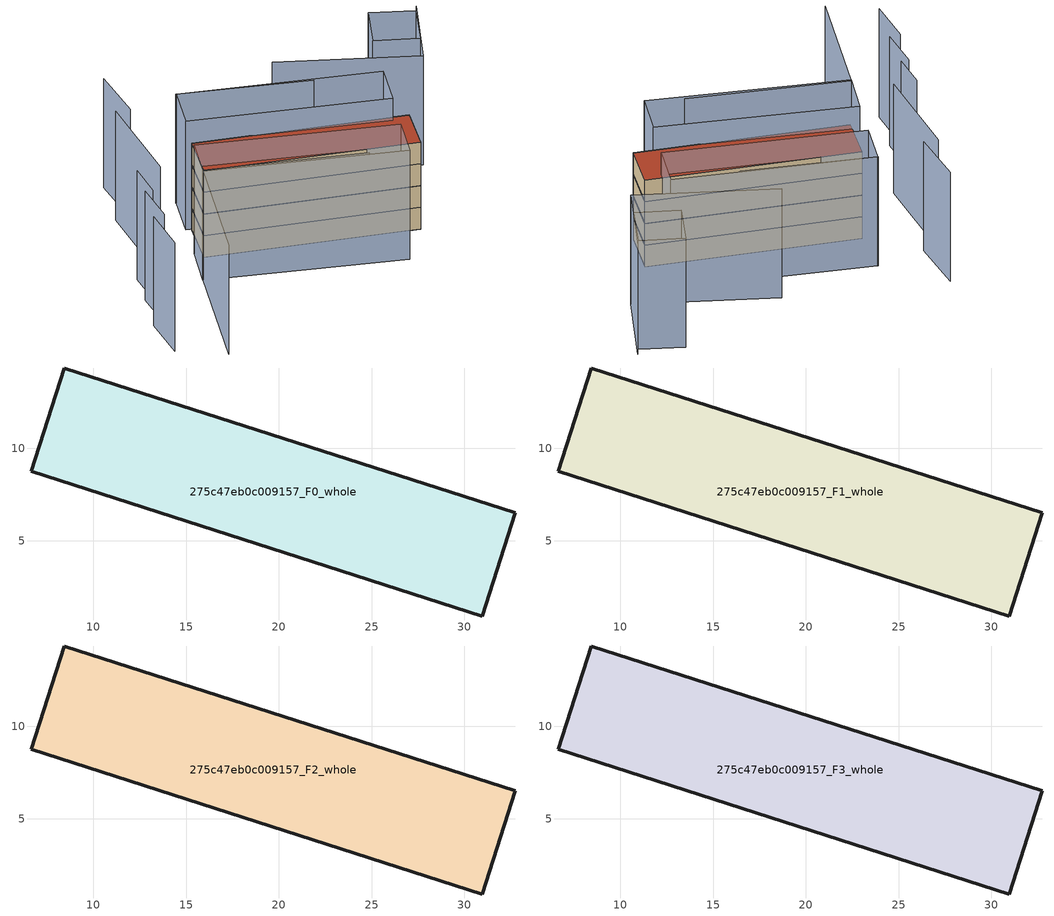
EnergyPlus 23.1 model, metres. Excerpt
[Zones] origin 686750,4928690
275c47eb0c009157_F0_whole
 floor ground (EU_floor_Construction): 30.97,0.95 32.76,6.51 8.42,14.33 6.64,8.75 z0
 wall outside (EU_wall_Construction): 6.64,8.75 8.42,14.33 32.76,6.51 30.97,0.95 6.64,8.75 z0:3
275c47eb0c009157_F1_whole
 floor to 275c47eb0c009157_F0_whole (EU_floor_Construction): 30.97,0.95 32.75,6.51 8.42,14.33 6.63,8.75 z3
 wall outside (EU_wall_Construction): 6.64,8.75 8.42,14.33 32.76,6.51 30.97,0.95 6.64,8.75 z3:6
275c47eb0c009157_F2_whole
 floor to 275c47eb0c009157_F1_whole (EU_floor_Construction): 30.97,0.95 32.75,6.51 8.42,14.33 6.63,8.75 z6
 wall outside (EU_wall_Construction): 6.64,8.75 8.42,14.33 32.76,6.51 30.97,0.95 6.64,8.75 z6:9
275c47eb0c009157_F3_whole
 floor to 275c47eb0c009157_F2_whole (EU_floor_Construction): 30.97,0.95 32.75,6.51 8.42,14.33 6.63,8.75 z9
 wall outside (EU_wall_Construction): 6.64,8.75 8.42,14.33 32.76,6.51 30.97,0.95 6.64,8.75 z9:12
 roof outside (EU_roof_Construction): 32.76,6.51 30.97,0.95 6.64,8.75 8.42,14.33 z12
shading: -1.12,-9.72 4.3,5.01 / 4.3,5.01 22.51,-1.69 / -5.46,-0.32 -6.15,-6.05 / -3.6,4.68 -4.21,-0.48 / -2.2,8.77 -2.72,4.49 / 2,20.55 0.48,8.14 / 4.29,27.03 3.62,20.07 / 42.68,21.4 38.08,12.19 / 38.08,12.19 22.55,19.96 / 24.76,14.38 9.7,20.04 / 6.12,9.98 28.64,1.49 / 28.64,1.49 26.71,-3.64 / 26.71,-3.64 4.19,4.85 / 4.19,4.85 6.12,9.98 / 9.77,20.01 32.51,11.81 / 32.51,11.81 30.6,6.51 / 30.6,6.51 7.86,14.71 / 7.86,14.71 9.77,20.01 / 42.13,20.64 39.63,15.48 / 39.63,15.48 34.71,17.86 / 34.71,17.86 37.21,23.02 / 37.21,23.02 42.13,20.64 z0:15
[Building]
EU S2 Campaign: North Axis=0; Terrain=City; Solar Distribution=FullExterior
[Site:Location]
Bologna: Latitude=44.5; Longitude=11.25; Time Zone=1; Elevation=37
[SizingPeriod:WeatherFileDays]
AnnualSizingPeriod: Begin Month=1; Begin Day of Month=1; End Month=12; End Day of Month=31; Day of Week for Start Day=Monday; Use Weather File Daylight Saving Period=No; Use Weather File Rain and Snow Indicators=No
[MATERIAL]
EU_InternalMass_Material: Roughness=MediumRough; Thickness=0.1; Conductivity=1; Density=1800; Specific Heat=900; Thermal Absorptance=0.9; Solar Absorptance=0.7; Visible Absorptance=0.7
[MATERIAL:NOMASS] Roughness=MediumRough; Thermal Absorptance=0.9; Solar Absorptance=0.7; Visible Absorptance=0.7
Name | Thermal Resistance
EU_wall_NoMass | 0.937881
EU_roof_NoMass | 0.548572
EU_floor_NoMass | 0.71348
[CONSTRUCTION]
EU_wall_Construction: EU_wall_NoMass
EU_roof_Construction: EU_roof_NoMass
EU_floor_Construction: EU_floor_NoMass
EU_InternalMass_Construction: EU_InternalMass_Material
[ZONE] Type=1; Multiplier=1; Ceiling Height=autocalculate; Floor Area=autocalculate; Part of Total Floor Area=Yes
Name | Volume
275c47eb0c009157_F0_whole | 448.265
275c47eb0c009157_F1_whole; 275c47eb0c009157_F2_whole; 275c47eb0c009157_F3_whole | 448.264
[INTERNALMASS] Construction=EU_InternalMass_Construction; Surface Area=149.421
Name | Zone or ZoneList
275c47eb0c009157_F0_whole_EU_InternalMass | 275c47eb0c009157_F0_whole
275c47eb0c009157_F1_whole_EU_InternalMass | 275c47eb0c009157_F1_whole
275c47eb0c009157_F2_whole_EU_InternalMass | 275c47eb0c009157_F2_whole
275c47eb0c009157_F3_whole_EU_InternalMass | 275c47eb0c009157_F3_whole
[OTHEREQUIPMENT] Fuel Type=Electricity; Design Level Calculation Method=Watts/Area; Power per Zone Floor Area=1; Fraction Latent=0; Fraction Radiant=0; Fraction Lost=0; Carbon Dioxide Generation Rate=0; EndUse Subcategory=EU_Step8_InternalGains
Name | Zone or ZoneList or Space or SpaceList | Schedule
EU_Step8_InternalGain_275c47eb0c009157_F0_whole_f000 | 275c47eb0c009157_F0_whole | EU_Step8_GainSchedule_275c47eb0c009157_F0_whole_f000
EU_Step8_InternalGain_275c47eb0c009157_F1_whole_f000 | 275c47eb0c009157_F1_whole | EU_Step8_GainSchedule_275c47eb0c009157_F1_whole_f000
EU_Step8_InternalGain_275c47eb0c009157_F2_whole_f000 | 275c47eb0c009157_F2_whole | EU_Step8_GainSchedule_275c47eb0c009157_F2_whole_f000
EU_Step8_InternalGain_275c47eb0c009157_F3_whole_f000 | 275c47eb0c009157_F3_whole | EU_Step8_GainSchedule_275c47eb0c009157_F3_whole_f000
[ZONEVENTILATION:DESIGNFLOWRATE] Schedule=EU_AlwaysOn; Design Flow Rate Calculation Method=AirChanges/Hour; Air Changes per Hour=0.687892; Ventilation Type=Natural; Fan Pressure Rise=0; Fan Total Efficiency=1; Constant Term Coefficient=1; Temperature Term Coefficient=0; Velocity Term Coefficient=0; Velocity Squared Term Coefficient=0; Minimum Indoor Temperature=-100; Maximum Indoor Temperature=100; Delta Temperature=-100; Minimum Outdoor Temperature=-100; Maximum Outdoor Temperature=100; Maximum Wind Speed=40
Name | Zone or ZoneList or Space or SpaceList
EU_ConstantAir_275c47eb0c009157_F0_whole | 275c47eb0c009157_F0_whole
EU_ConstantAir_275c47eb0c009157_F1_whole | 275c47eb0c009157_F1_whole
EU_ConstantAir_275c47eb0c009157_F2_whole | 275c47eb0c009157_F2_whole
EU_ConstantAir_275c47eb0c009157_F3_whole | 275c47eb0c009157_F3_whole
[HVACTEMPLATE:THERMOSTAT] Constant Heating Setpoint=20; Constant Cooling Setpoint=50
EU_HeatOnly_275c47eb0c009157_F0_whole; EU_HeatOnly_275c47eb0c009157_F1_whole; EU_HeatOnly_275c47eb0c009157_F2_whole; EU_HeatOnly_275c47eb0c009157_F3_whole
[HVACTEMPLATE:ZONE:IDEALLOADSAIRSYSTEM] System Availability Schedule=EU_AlwaysOn; Maximum Heating Supply Air Temperature=50; Minimum Cooling Supply Air Temperature=13; Maximum Heating Supply Air Humidity Ratio=0.0156; Minimum Cooling Supply Air Humidity Ratio=0.0077; Heating Limit=NoLimit; Cooling Limit=NoLimit; Heating Availability Schedule=EU_AlwaysOn; Cooling Availability Schedule=EU_CoolingOff; Dehumidification Control Type=ConstantSensibleHeatRatio; Cooling Sensible Heat Ratio=0.7; Dehumidification Setpoint=60; Humidification Control Type=None; Humidification Setpoint=30; Outdoor Air Method=None; Outdoor Air Flow Rate per Person=0.00944; Outdoor Air Flow Rate per Zone Floor Area=0; Outdoor Air Flow Rate per Zone=0; Demand Controlled Ventilation Type=None; Outdoor Air Economizer Type=NoEconomizer; Heat Recovery Type=None; Sensible Heat Recovery Effectiveness=0.7; Latent Heat Recovery Effectiveness=0.65
Name | Template Thermostat
275c47eb0c009157_F0_whole | EU_HeatOnly_275c47eb0c009157_F0_whole
275c47eb0c009157_F1_whole | EU_HeatOnly_275c47eb0c009157_F1_whole
275c47eb0c009157_F2_whole | EU_HeatOnly_275c47eb0c009157_F2_whole
275c47eb0c009157_F3_whole | EU_HeatOnly_275c47eb0c009157_F3_whole
[SIZING:ZONE] Zone Cooling Design Supply Air Temperature Input Method=SupplyAirTemperature; Zone Cooling Design Supply Air Temperature=13; Zone Heating Design Supply Air Temperature Input Method=SupplyAirTemperature; Zone Heating Design Supply Air Temperature=50; Zone Cooling Design Supply Air Humidity Ratio=0.008; Zone Heating Design Supply Air Humidity Ratio=0.008; Cooling Design Air Flow Method=DesignDay; Cooling Design Air Flow Rate=0; Cooling Minimum Air Flow per Zone Floor Area=0.000762; Cooling Minimum Air Flow=0; Cooling Minimum Air Flow Fraction=0.2; Heating Design Air Flow Method=DesignDay; Heating Design Air Flow Rate=0; Heating Maximum Air Flow per Zone Floor Area=0.002032; Heating Maximum Air Flow=0.141576; Heating Maximum Air Flow Fraction=0.3; Account for Dedicated Outdoor Air System=No; Dedicated Outdoor Air System Control Strategy=NeutralSupplyAir; Dedicated Outdoor Air Low Setpoint Temperature for Design=autosize; Dedicated Outdoor Air High Setpoint Temperature for Design=autosize; Zone Load Sizing Method=Sensible Load Only No Latent Load; Zone Latent Cooling Design Supply Air Humidity Ratio Input Method=HumidityRatioDifference; Zone Cooling Design Supply Air Humidity Ratio Difference=0.005; Zone Latent Heating Design Supply Air Humidity Ratio Input Method=HumidityRatioDifference; Zone Humidification Design Supply Air Humidity Ratio Difference=0.005
275c47eb0c009157_F0_whole; 275c47eb0c009157_F1_whole; 275c47eb0c009157_F2_whole; 275c47eb0c009157_F3_whole
[SCHEDULE:CONSTANT]
Name | Hourly Value
EU_AlwaysOn | 1
EU_CoolingOff | 0
[SCHEDULE:FILE] Column Number=1; Rows to Skip at Top=0; Number of Hours of Data=8760; Column Separator=Comma; Interpolate to Timestep=No; Minutes per Item=60; Adjust Schedule for Daylight Savings=Yes
Name | File
EU_Step8_GainSchedule_275c47eb0c009157_F0_whole_f000 | ../../schedules/275c47eb0c009157/275c47eb0c009157_F0_whole_f000_gain.csv
EU_Step8_GainSchedule_275c47eb0c009157_F1_whole_f000 | ../../schedules/275c47eb0c009157/275c47eb0c009157_F1_whole_f000_gain.csv
EU_Step8_GainSchedule_275c47eb0c009157_F2_whole_f000 | ../../schedules/275c47eb0c009157/275c47eb0c009157_F2_whole_f000_gain.csv
EU_Step8_GainSchedule_275c47eb0c009157_F3_whole_f000 | ../../schedules/275c47eb0c009157/275c47eb0c009157_F3_whole_f000_gain.csv
